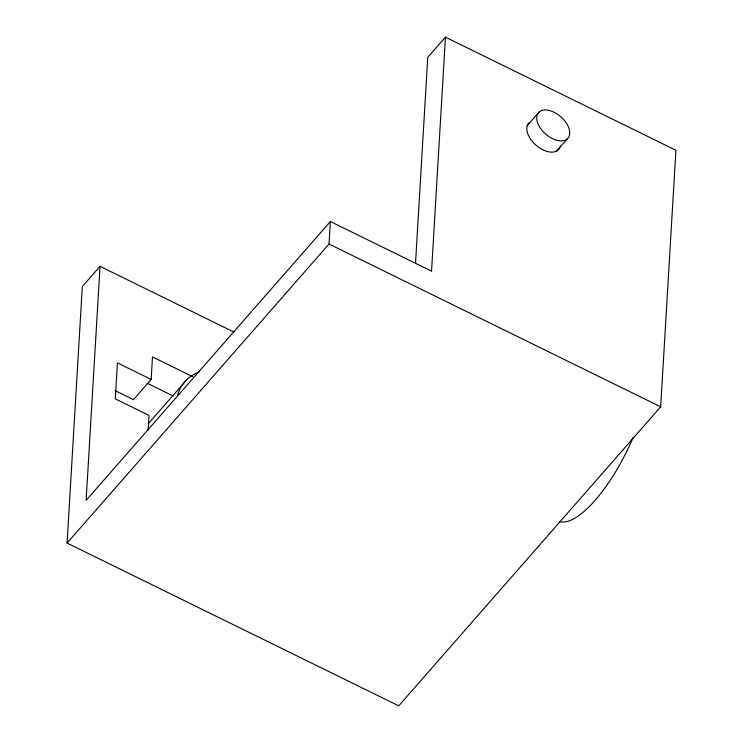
<?xml version="1.0" encoding="UTF-8"?>
<svg xmlns="http://www.w3.org/2000/svg" width="743" height="743" viewBox="0 0 743 743"><rect width="100%" height="100%" fill="white"/><g stroke="black" fill="none" stroke-linecap="round" stroke-linejoin="round"><path stroke-width="1.11" d="M415.495 263.579L427.754 57.36L445.447 37.15L675.916 150.272L660.676 406.802L398.731 705.85L67.084 543.068L82.324 286.538L100.026 266.328L234.119 332.149M100.026 266.328L86.123 500.364L330.366 221.516L431.544 271.186L445.447 37.15M148.145 430.067L149.018 415.439L115.286 398.88L117.431 362.881L151.154 379.432L133.452 399.641L115.063 390.604M151.154 379.432L152.491 356.928L192.771 376.701M67.084 543.068L329.028 244.02L330.366 221.516M556.739 150.968L567.318 138.857A19.504 11.489 41.2 0 0 553.637 112.035A19.504 11.489 41.2 0 0 538.74 125.372A19.504 11.489 41.2 0 0 567.318 138.857M148.284 423.696L187.264 379.199M527.019 125.799L539.139 111.989M329.028 244.02L660.676 406.802M147.188 383.221L173.008 395.889M560.417 145.739A19.94 11.749 41.2 0 1 537.858 146.705A19.94 11.749 41.2 0 1 529.49 122.4M633.194 437.228A93.079 31.271 -63.9 0 1 559.981 521.688M177.661 395.053A93.079 54.824 41.2 0 1 198.948 372.141"/></g></svg>
